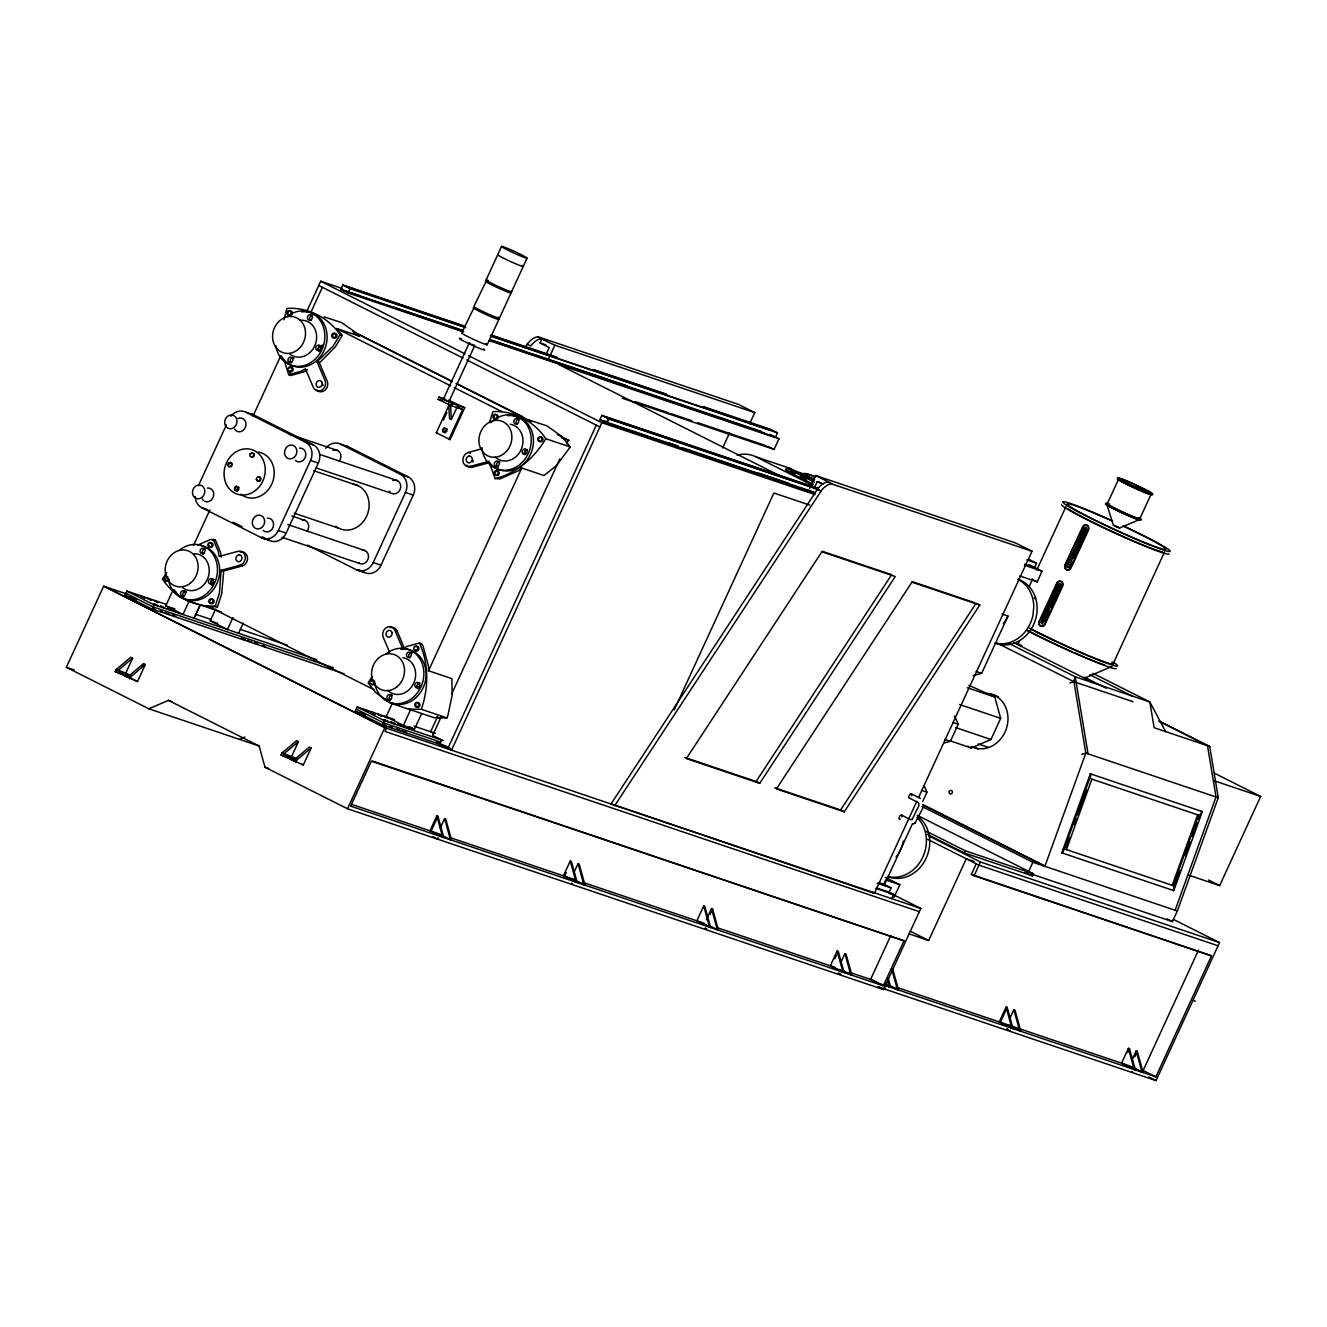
<?xml version="1.0" encoding="UTF-8"?>
<svg xmlns="http://www.w3.org/2000/svg" width="1327" height="1327" viewBox="0 0 1327 1327"><rect width="100%" height="100%" fill="white"/><g stroke="black" fill="none" stroke-linecap="round" stroke-linejoin="round"><path stroke-width="1.5" d="M417.823 688.033A2.803 2.438 -71.4 0 1 417.043 686.175L418.221 683.637A2.803 2.438 -71.4 0 1 420.078 683.106M525.193 454.58A2.803 2.438 -71.4 0 1 524.414 452.739L525.592 450.185A2.803 2.438 -71.4 0 1 527.449 449.671M283.995 319.774L286.848 308.428C307.549 306.935 328.532 317.501 340.027 334.703L342.25 335.449L335.349 346.845L320.719 361.624L319.226 362.52L317.004 361.757L333.127 346.098L340.027 334.703M923.045 805.025L1044.896 866.332L1085.818 753.072L1073.941 681.746L1075.218 676.787L1009.167 643.545M211.706 579.949L210.678 582.188M166.738 572.634L162.408 578.987C173.771 596.238 194.472 607.384 215.223 606.041L219.419 593.285L221.078 570.345L239.922 565.219L242.144 565.982A7.265 6.287 -71.4 0 0 247.485 557.307A7.265 6.287 -71.4 0 0 240.187 552.065M373.965 689.708L208.936 606.671L217.462 606.804L221.659 594.048L223.566 572.866L223.301 571.091L221.078 570.345M319.094 346.48L318.065 348.719M489.364 422.583L492.964 411.652C513.715 410.325 534.416 421.472 545.779 438.706L570.245 446.967L556.477 465.561L544.004 475.53L519.537 467.27M418.088 683.77L417.06 685.993M525.459 450.317L524.43 452.557M1042.79 623.126L1060.24 585.19L1059.875 583.548L1058.432 584.278L1040.982 622.214C1042.342 624.967 1043.088 624.353 1041.546 622.396L1058.979 584.461L1060.92 584.361M1066.858 565.949L1067.008 567.442L1068.434 567.243L1086.116 528.926L1085.751 527.283L1084.308 528.013L1066.858 565.949L1086.067 527.4M1050.835 607.053L1060.937 584.942M1067.422 566.131C1067.422 571.008 1072.531 563.278 1071.718 561.636M1073.377 558.02L1086.68 529.125L1086.315 527.482M1061.749 852.813L1090.313 773.79L1202.345 811.61L1173.781 890.633L1061.749 852.813L1062.711 853.161L1091.258 774.139L1090.313 773.79M1066.162 847.356L1069.595 837.835M1074.406 824.498L1076.479 818.792M1077.856 814.977L1086.796 790.228M1066.427 849.612L1091.872 779.165M1173.168 885.623L1198.629 815.16L1197.684 814.811L1172.222 885.258L1173.168 885.623L1065.465 849.263M1173.532 888.36L1179.803 871.01M1185.376 855.583L1190.253 842.098M1192.343 836.309L1197.203 822.823M1198.596 818.975L1200.686 813.186M1175.108 910.256L1216.03 796.996L1207.504 745.724L1158.62 721.125M1031.908 874.211L1172.454 921.618L1177.331 911.002L1218.252 797.743L1209.726 746.471L1159.931 721.407M596.321 425.154L447.896 748.345M815.077 494.639L601.861 422.716L451.528 750.186L436.102 742.423M1019.717 575.935L1037.25 581.856L1041.994 571.174L1029.122 564.705M545.779 438.706C534.698 457.666 516.684 473.324 495.087 478.566L489.398 462.874M893.453 894.713L920.805 908.464L883.5 989.56L347.525 808.773L264.985 767.238L259.113 745.99L148.889 708.817L66.35 667.299L103.655 586.202L126.845 594.015M344.157 673.801L152.107 609.01L124.887 595.325L126.845 591.079L166.008 604.283M198.386 485.765L226.37 424.922M128.918 675.874L143.532 663.649L145.34 664.562L137.527 681.547L115.233 671.611L116.212 669.488L130.826 657.263L132.65 658.175L125.816 673.038L118.02 670.4L132.65 658.175M152.107 609.01L154.048 604.764L316.589 659.585M227.597 464.782L228.576 462.659L231.28 462.592L232.374 464.45L231.396 466.573L228.692 466.623L227.597 464.782L231.28 462.592M129.747 678.91L130.726 676.787L145.34 664.562M189.081 601.214L182.96 614.517L165.726 605.842L172.941 590.183L170.719 589.437M193.477 545.546L209.882 509.883M253.042 416.031L280.677 355.968M228.692 466.623L230.749 466.358L231.727 464.234L230.633 462.377M141.823 667.365L143.532 663.649M306.653 311.795L320.686 281.241L342.2 288.49M311.148 311.745L322.361 287.312M463.77 331.932L348.072 292.919L340.823 289.269L342.781 285.023L464.334 326.027M256.293 479.196L257.272 477.073L259.992 477.023L261.071 478.881L260.092 481.004L257.388 481.054L256.293 479.196L258.035 481.27M194.09 618.266L200.211 604.963L195.169 616.209M257.388 481.054L259.445 480.789L260.424 478.665L259.329 476.808M348.072 292.919L350.029 288.672L465.711 327.686M232.922 617.636L227.448 629.529L210.213 620.854L215.687 608.96M195.218 496.547A14.05 12.159 -71.4 0 0 201.721 507.66L261.585 537.783A14.05 12.159 -71.4 0 0 278.322 530.518L310.551 460.469A14.05 12.159 -71.4 0 0 305.525 442.256L245.661 412.133A14.05 12.159 -71.4 0 0 230.798 416.28M238.561 633.278L243.256 623.076M261.585 537.783L269.364 540.404A14.05 12.159 -71.4 0 0 286.118 533.155L318.331 463.09A14.05 12.159 -71.4 0 0 313.305 444.877L253.44 414.754L245.661 412.133M485.864 343.66A14.05 0.863 24.7 0 1 482.978 343.477L480.241 342.349A14.05 0.863 24.7 0 1 461.713 332.977L473.955 307.764M498.056 317.136A14.05 0.863 24.7 0 1 495.187 316.954L492.433 315.826A14.05 0.863 24.7 0 1 473.921 306.454L486.163 281.241M511.359 291.343A14.05 0.863 24.7 0 1 507.378 290.431L504.642 289.303A14.05 0.863 24.7 0 1 486.13 279.931L501.54 246.407M474.784 345.451L448.924 401.716L446.071 400.605L443.384 399.162L469.26 342.913M294.71 759.309L309.324 747.068L311.148 747.98L303.336 764.966L281.042 755.046L282.021 752.923L296.634 740.682L298.442 741.594L291.608 756.456L283.829 753.836L298.442 741.594M307.516 545.148L356.482 569.797A14.05 12.159 -71.4 0 0 373.235 562.532L405.448 492.483A14.05 12.159 -71.4 0 0 400.422 474.27L340.575 444.147A14.05 12.159 -71.4 0 0 325.712 448.294M448.543 400.19L464.732 407.754L450.085 439.602L436.268 432.834L449.09 404.967M443.417 420.095L446.867 412.614M442.538 400.621L437.728 399.145L451.528 405.763L452.507 403.64L464.732 407.754M356.482 569.797L364.278 572.418A14.05 12.159 -71.4 0 0 381.015 565.169L413.244 495.104A14.05 12.159 -71.4 0 0 408.218 476.891L348.354 446.768L340.575 444.147M448.708 403.607L449.521 418.586L451.346 419.498L457.201 406.775L462.642 409.512L448.974 439.22L450.085 439.602M487.208 344.755L498.836 319.492M499.416 318.231L511.028 292.968M511.608 291.708L527.035 258.184A14.05 0.863 24.7 0 0 508.523 248.812A14.05 0.863 24.7 0 0 507.312 249.891A14.05 0.863 24.7 0 0 527.035 258.184M295.556 762.345L296.518 760.222L311.148 747.98M445.192 746.089L382.475 724.94L355.271 711.239L357.228 706.992L394.434 719.549M546.011 354.691L549.262 347.608L540.023 342.947L541.963 338.7L537.485 336.876A19.125 9.521 -63.3 0 0 528.063 343.029L524.878 347.657M548.018 360.048L554.852 345.186L754.748 412.614L749.622 423.761M382.475 724.94L384.432 720.694L443.185 740.499M390.038 702.68L392.261 703.443L386.14 716.746L403.375 725.421L414.488 729.17L421.687 713.511M347.525 808.773L384.813 727.677L920.805 908.464M403.375 725.421L410.574 709.763L390.951 703.327L375.624 692.495L368.16 682.99L372.107 676.488M408.351 709L434.161 717.708L446.917 717.907L447.73 716.149L452.208 695.049L451.86 678.628L428.521 670.749L521.76 468.016L518.127 470.919L499.931 478.947L495.087 478.566M437.645 716.464L430.612 731.758L434.062 733.483M441.277 716.63L432.619 735.44L441.692 740.002L439.735 744.248M451.644 694.054L559.795 458.943M566.712 443.898L568.437 440.133L557.39 434.576M814.96 493.362L607.119 423.263L599.854 419.614L601.811 415.368L817.498 488.12M677.201 446.005L602.79 420.891L606.422 422.716L608.363 418.469L817.93 489.165M607.119 423.263L609.076 419.017L818.875 489.779M436.832 815.939L429.998 830.802L443.799 837.569L437.943 816.321L436.832 815.939L442.687 837.188M431.109 831.183L437.943 816.321M440.332 827.866L444.611 818.577L445.723 818.941L451.578 840.19L438.889 833.804M722.668 447.945L729.568 432.917M570.262 860.958L563.428 875.82L576.134 882.206L570.262 860.958L571.373 861.323L577.245 882.588L564.539 876.185L566.247 872.469M573.778 872.867L578.041 863.578L579.153 863.96L585.025 885.209M703.559 406.709L770.224 429.202L777.473 432.851L775.532 437.097L489.248 340.541M622.147 398.183L774.089 449.438L778.966 438.822L770.091 434.36M674.249 709.895L773.873 493.014L809.669 505.089M813.385 484.289L785.634 470.322L786.612 468.199L803.399 473.855L814.496 479.445M809.603 488.518L815.591 475.497L1015.503 542.942L1032.008 551.252L918.549 797.477M814.015 488.651L817.266 481.568L821.181 482.895M703.708 905.959L696.874 920.822L710.675 927.59L704.819 906.341L703.708 905.959L709.563 927.208M706.362 919.744L711.488 908.597L712.599 908.962L718.454 930.21L709.398 925.649M710.028 914.535L712.599 908.962M837.138 950.978L830.304 965.84L843.01 972.227L837.138 950.978L838.249 951.343L844.121 972.608M834.832 958.774L836.541 955.058M840.654 962.888L844.917 953.599L846.029 953.98L851.901 975.229M884.164 883.367L885.739 879.967L899.855 884.727L894 897.467M878.607 882.588L884.495 884.578L912.528 823.636M922.713 801.458L926.976 792.219L924.09 785.534M943.613 743.07L950.397 741.262L958.21 724.277L954.611 715.933M973.155 675.592L981.648 673.336L1007.989 616.043L1002.117 614.069M923.194 807.446L915.033 823.105M1029.254 559.546L1036.52 563.195L1034.562 567.442L1024.759 564.141M1029.088 586.783L1032.506 579.318M1036.802 569.996L1065.963 506.599M877.313 888.145L889.09 892.109L891.031 887.863L884.495 884.578M891.661 898.644L893.618 894.398L889.09 892.109M1014.458 642.633L1018.207 643.894L1019.518 641.074M849.064 972.16L870.595 979.426L890.815 935.469M1039.107 621.434L1056.674 583.216A3.517 3.036 -71.4 0 1 1060.87 581.408A3.517 3.036 -71.4 0 1 1062.131 585.953L1044.548 624.171A3.517 3.036 -71.4 0 1 1040.368 625.996A3.517 3.036 -71.4 0 1 1039.107 621.434L1039.655 621.617A3.517 3.036 -71.4 0 0 1040.915 626.178A3.517 3.036 -71.4 0 0 1045.095 624.353L1062.678 586.152A3.517 3.036 -71.4 0 0 1061.418 581.591A3.517 3.036 -71.4 0 0 1057.237 583.416L1040.501 619.809M1064.984 565.186L1082.55 526.968A3.517 3.036 -71.4 0 1 1086.747 525.144A3.517 3.036 -71.4 0 1 1087.991 529.705L1070.425 567.923A3.517 3.036 -71.4 0 1 1066.244 569.731A3.517 3.036 -71.4 0 1 1064.984 565.186L1083.114 527.151A3.517 3.036 -71.4 0 1 1087.294 525.343A3.517 3.036 -71.4 0 1 1088.555 529.888L1070.972 568.105A3.517 3.036 -71.4 0 1 1065.166 567.143M1044.183 621.5L1049.176 610.669M949.734 740.715L971.331 747.997L990.954 739.487L1000.674 718.355L994.786 697.007L968.876 685.279M904.002 940.81L371.361 761.151L350.66 806.152L883.301 985.812L904.002 940.81L372.555 761.101M1107.299 503.729L1118.512 479.329M964.231 852.879L965.21 850.756L1033.484 873.796L1032.506 875.92L964.231 852.879L927.374 834.335M909.227 933.926L928.684 940.495L966.288 858.768L974.134 861.405M870.446 979.077L879.519 983.639L1155.85 1076.844L1211.501 955.838L974.101 875.77L971.381 874.393L976.257 863.777M974.101 875.77L980.437 861.969L1219.53 942.601L1156.049 1080.593L878.059 986.824L883.5 989.56M1139.843 518.691L1151.056 494.291M1113.104 663.815L1164.559 551.932M1028.01 872.884L1032.887 862.285L1177.331 911.002M1006.082 1007.06L999.248 1021.923L1013.048 1028.69L1007.193 1007.425L1006.082 1007.06L1011.937 1028.309M1000.359 1022.288L1007.193 1007.425M1009.582 1018.97L1013.861 1009.681L1014.973 1010.063L1020.845 1031.311L1008.138 1024.925M1128.398 1048.313L1121.564 1063.176L1134.253 1069.562L1128.398 1048.313L1129.509 1048.695L1135.365 1069.944L1122.675 1063.557M1127.801 1052.411L1129.509 1048.695M1131.914 1060.223L1136.177 1050.951L1137.289 1051.316L1143.161 1072.564L1134.087 1068.003M1134.734 1056.889L1137.289 1051.316M1188.793 875.206L1219.646 885.607L1260.65 796.449L1214.387 773.177M1198.497 950.115L1143.161 1070.458L1155.85 1076.844M828.479 481.983L827.617 481.983A19.125 9.505 -63.2 0 0 818.195 488.12L611.05 803.913L874.377 893.336L916.824 801.243M408.583 709.082L421.339 709.282C428.687 687.95 428.92 663.666 419.465 642.981L406.908 646.481L402.827 648.936L394.849 630.259A7.265 6.287 -71.4 0 0 386.389 627.571A7.265 6.287 -71.4 0 0 383.238 637.342L389.591 652.221M614.683 805.738L821.811 489.945A19.125 9.505 -63.2 0 1 831.249 483.808L1032.008 551.252M684.649 757.385L756.108 781.487L891.644 574.707L822.11 551.252M759.724 783.312L895.261 576.532L821.877 551.767L686.341 758.563L759.724 783.312L756.108 781.487M774.719 787.774L840.621 810.001L976.141 603.204L979.774 605.029L844.237 811.825L776.411 788.935L911.948 582.155L979.774 605.029M912.18 819.406L918.831 805.738L918.898 803.25M249.907 454.016L252.312 452.855L249.907 454.016L249.974 456.306L252.445 457.433L254.187 456.057L254.137 453.768L251.666 452.623M254.137 453.768L252.445 457.433M237.002 491.023L234.547 489.895L234.481 487.59L236.239 486.213L235.194 490.111L237.002 491.023L238.76 489.646L238.694 487.341L236.239 486.213M236.355 490.808L238.694 487.341M445.126 432.635L442.754 431.524L442.687 429.235L444.445 427.858L443.301 431.723L445.126 432.635L446.867 431.242L446.817 428.953L444.445 427.858M444.562 432.436L446.817 428.953M307.582 369.52L303.501 371.958L290.945 375.475L288.722 374.728L284.144 360.43M912.346 819.306L910.753 819.754L901.481 815.06M913.573 823.984L915.199 823.005M197.74 545.115L210.479 539.508L215.322 539.89L220.547 552.347L221.261 557.207M148.889 708.817L168.413 700.357L172.278 701.651M239.507 739.388L244.848 737.082M1106.9 504.608L1113.386 525.193L1116.405 526.819L1119.573 528.046L1139.429 519.57A17.915 1.095 24.7 0 1 1120.618 512.106A17.915 1.095 24.7 0 1 1107.564 504.608M1085.552 677.715L1111.893 666.469M1069.894 682.974L1073.941 681.746L1133.042 701.684M1081.754 754.3L1085.818 753.072L1218.252 797.743M288.722 374.728L301.279 371.212L305.359 368.757L313.338 387.451A7.265 6.287 -71.4 0 0 321.798 390.121A7.265 6.287 -71.4 0 0 324.949 380.351L317.004 361.757M508.009 415.749A28.099 24.301 -71.4 0 1 531.231 452.54A28.099 24.301 -71.4 0 1 489.597 462.625L472.445 467.137L470.222 466.391A7.265 6.287 -71.4 0 1 462.941 461.149A7.265 6.287 -71.4 0 1 468.265 452.474L481.469 448.891M470.222 466.391L489.165 461.249M223.301 571.091L242.144 565.982M212.702 540.255L215.322 539.89M1113.469 525.293L1114.995 525.741M499.549 461.763L498.902 461.763A2.803 2.438 -71.4 0 0 498.421 467.253M392.178 695.215L391.531 695.199A2.803 2.438 -71.4 0 0 389.906 700.142M498.355 254.718L497.741 254.668A14.05 0.863 24.7 0 0 516.253 264.04L519.006 265.168A14.05 0.863 24.7 0 0 521.876 265.35M486.13 279.931L486.744 279.98A14.05 0.863 24.7 0 1 488.187 280.412M136.117 600.003L134.027 599.157M324.07 316.871L341.702 322.627L357.029 333.459L450.931 380.65M310.153 320.006L311.165 320.338M529.191 420.078L546.84 425.834L562.15 436.666L570.245 446.967M293.798 358.124L292.537 357.908A2.803 2.438 -71.4 0 0 290.928 362.852M202.766 553.475L203.777 553.807M409.131 657.296L410.159 657.628M186.394 591.593L185.15 591.394A2.803 2.438 -71.4 0 0 183.541 596.321M221.659 612.095L186.858 600.451M1114.862 526.073L1118.097 527.167L1115.758 526.073M538.347 336.892L738.243 404.32L754.748 412.614M540.023 342.947L545.895 344.937M491.786 335.283L556.494 357.112M593.75 369.669L666.303 394.152M465.163 326.608L345.7 286.3L464.881 327.105M490.625 335.184L557.207 357.66M592.472 369.536L666.884 394.65M702.132 406.543L768.433 429.5L490.343 335.698M491.206 336.295L777.473 432.851M340.823 289.269L360.43 295.871M393.754 307.118L462.393 330.274M491.803 340.193L627.09 385.825M463.206 330.854L343.743 290.547L462.924 331.352M490.625 340.094L523.916 351.323M531.762 353.977L760.902 431.258M490.343 340.608L764.518 433.083M778.966 438.822L558.849 364.577L785.319 478.533M635.285 401.6L668.327 412.747M670.284 413.41L691.782 420.659M697.637 422.633L766.011 445.706M737.165 455.211A33.971 29.393 -71.4 0 1 756.125 456.903L789.482 468.166L802.371 474.651M785.634 470.322L794.956 473.474M818.212 488.651L604.747 416.645L608.363 418.469M1026.716 559.894L1036.52 563.195M342.25 335.449L336.842 328.565L359.086 336.063L357.029 333.459M599.854 419.614L607.7 422.251M668.493 442.754L678.296 446.054M758.679 473.175L788.089 483.094M683.09 447.979L814.629 492.35M606.422 422.716L814.015 492.748M1024.394 565.236L1041.994 571.174M512.968 415.65L525.94 420.029M561.338 437.844L568.984 440.415M445.043 399.012L438.706 397.022L452.507 403.64M1034.115 598.145L1035.508 598.61M451.528 405.763L462.642 409.512M912.196 581.641L974.217 602.558M1030.299 628.865L1055.098 641.057M436.268 432.834L437.396 433.216M468.265 452.474L470.488 453.22M289.236 434.194L337.639 450.517M1209.726 746.471L1154.125 727.71L1149.829 701.95L1092.95 673.336M305.525 442.256L313.305 444.877M400.422 474.27L408.218 476.891M976.191 671.495L981.648 673.336M320.056 454.514L397.503 480.639M310.551 460.469L318.331 463.09M405.448 492.483L413.244 495.104M316.141 467.9L391.647 493.379A7.017 6.071 -71.4 0 0 400.721 487.092A7.017 6.071 -71.4 0 0 392.792 480.573M967.3 687.734L994.786 697.007M313.736 470.72L358.29 485.748M1214.387 780.84L1260.65 796.449M959.438 704.455L1000.674 718.355M952.753 722.435L958.21 724.277M955.622 727.561L990.954 739.487M1090.927 778.8L1198.629 815.16M294.212 513.167L338.767 528.196M978.231 743.933L988.051 747.25M291.857 516.004L305.409 520.566M944.94 739.421L950.397 741.262M287.843 524.563L365.273 550.688M278.322 530.518L286.118 533.155M373.235 562.532L381.015 565.169M201.721 507.66L207.559 509.634M281.988 537.302L359.418 563.428M921.519 790.378L926.976 792.219M394.849 630.259L397.072 631.005L404.254 647.825M419.465 642.981L421.687 643.728L423.048 646.1L428.405 665.972L428.521 670.749M926.727 831.598L928.12 832.062M215.223 606.041L217.462 606.804M1218.053 945.786L978.978 865.154L927.623 839.311M206.713 605.925L212.818 607.982M185.249 599.704L187.472 600.451M971.381 874.393L1211.501 955.838M195.384 614.185L211.043 619.477M240.419 629.38L287.428 645.237M165.726 605.842L174.998 608.977M210.213 620.854L217.628 623.358M124.887 595.325L130.776 597.299M333.376 667.713L153.086 606.887L125.866 593.202M421.339 709.282L446.917 717.907M436.45 716.962L440.299 718.255M391.614 703.542L393.837 704.289M414.007 726.151L435.555 733.416M877.296 883.235L891.031 887.863M355.271 711.239L363.117 713.893M875.953 888.443L893.618 894.398M440.299 741.975L383.453 722.817L356.25 709.116M889.09 893.37L894.979 895.343M450.566 748.345L436.251 742.125M1193.703 1000.624L1195.362 1001.188M919.329 911.649L385.029 731.426L386.489 728.241L105.314 586.766M115.233 671.611L123.029 674.232M66.35 667.299L74.196 669.936M281.042 755.046L288.822 757.667M264.985 767.238L268.834 768.549M896.223 987.172L1129.443 1065.83L1142.049 1072.199L1136.177 1050.951M351.655 804.378L437.827 833.456M449.571 837.42L574.906 879.685M582.735 882.322L704.139 923.277M717.857 927.905L835.346 967.532M474.386 345.368L471.948 344.356M805.622 479.76L806.235 479.744M264.819 646.73L262.398 645.702M244.815 639.979L240.867 638.088L241.978 638.469M162.524 612.228L160.103 611.183M1201.383 811.261L1202.345 811.61M1172.836 890.284L1173.781 890.633M293.98 760.918L290.115 759.094L291.194 759.409M801.906 477.67L800.231 477.106L804.942 479.478M248.647 640.709L247.602 640.41L249.061 641.19M257.355 644.176L257.886 644.176M172.593 615.031L174.65 615.944M175.064 616.408L175.595 616.408M166.356 612.958L165.311 612.659L166.771 613.439M389.209 726.45L392.195 727.611M1131.35 1067.273C1128.332 1066.51 1138.699 1070.657 1131.865 1067.489M1131.914 1071.652L1132.445 1071.652M1009.018 1026.003C1005.667 1025.025 1016.018 1029.354 1010.096 1026.484M1007.11 1029.006L1008.072 1029.42M1009.582 1030.399L1010.112 1030.399M125.401 675.99L124.257 675.592L128.454 677.5M706.462 924.819L705.417 924.521L706.876 925.301M814.314 480.192L809.603 477.82L814.463 479.843M255.315 642.965L256.94 643.695M250.156 641.704L251.798 642.301L250.77 641.687M133.579 598.643L131.954 598.046L133.48 598.892M153.02 608.463L154.645 609.193M403.939 731.359L402.297 730.762L403.823 731.608M365.472 715.552L363.349 714.573M383.918 724.608C378.908 722.668 389.906 727.71 385.012 725.106M887.232 984.966C882.09 983.058 893.983 988.333 887.78 985.215M840.422 970.054L838.797 969.456L840.87 970.568M840.472 974.234L838.349 973.255M440.116 835.031C435.173 833.207 446.817 838.349 440.664 835.28M256.841 643.943L254.801 642.965M174.55 616.192L172.178 615.031M167.318 613.688L169.508 614.534L167.982 613.688M154.529 609.441L152.489 608.463M404.37 731.874L406.56 732.72L405.034 731.857M397.254 729.104L399.891 730.464L396.64 729.104M363.963 714.556L365.572 715.319M838.963 973.238L840.572 974.001M705.516 928.236L706.627 928.734M706.511 929L704.902 928.236M125.916 676.206L127.956 677.185M574.093 880.282C567.707 877.595 579.484 883.218 574.641 880.547M291.724 759.641L294.063 760.802M803.498 478.383L805.091 479.147M446.22 400.273L448.924 401.716M263.061 645.685L264.886 646.597M243.057 638.934L244.865 639.846M160.766 611.183L162.574 612.095M572.518 883.732L571.473 883.235M1035.74 631.685L1062.396 644.474A59.068 3.599 24.7 0 0 1113.038 662.107M134.691 599.14L135.951 599.804M1007.973 1029.669L1006.712 1029.022M885.656 988.416L884.711 987.935M438.54 838.465L437.595 838M292.056 757.501C299.404 761.001 290.049 755.909 292.023 757.501M527.151 344.191L530.767 346.015L531.696 344.854A19.125 9.521 -63.3 0 1 541.117 338.7L554.852 345.186M767.968 446.353L774.089 449.438M1031.859 579.153L1037.25 581.856M815.591 475.497L832.095 483.808M817.266 481.568L822.823 484.372M806.07 476.509L809.752 478.367M786.612 468.199L814.363 482.165M756.125 456.903L812.356 485.201M817.266 489.298L820.899 491.123M808.757 490.376L812.389 492.201M342.781 285.023L350.029 288.672M601.811 415.368L609.076 419.017M320.686 281.241L464.964 353.845M468.663 355.702L601.861 422.716M318.729 285.487L463.04 358.091M466.756 359.965L599.904 426.962M1089.898 674.73L1132.097 695.978M1018.207 643.894L1021.89 645.751M1084.275 677.135L1106.287 688.215M1013.811 642.683L1094.543 683.305M996.56 642.815L1073.941 681.746M456.471 383.42L522.772 416.794M352.932 331.7L452.391 381.745M456.09 383.603L531.596 421.604M353.778 333.392L359.086 336.063M336.842 328.565L450.533 385.775M454.199 387.617L501.871 411.602M967.715 746.189L971.331 747.997M1208.532 880.033L1219.646 885.607M1173.234 919.312L1219.53 942.601M1166.914 918.831L1172.454 921.618M911.251 793.845L920.424 798.456M922.53 804.394L1044.233 865.619M909.31 798.091L918.234 802.586M922.116 806.534L1032.887 862.285M917.355 815.359L1033.484 873.796M1025.141 872.204L1032.506 875.92M926.495 831.283L965.21 850.756M928.933 836.043L980.437 861.969M840.621 810.001L844.237 811.825M358.837 569.681L364.278 572.418M233.088 522.158L242.161 526.719M262.116 536.755L269.364 540.404M885.341 877.429L899.855 884.727M870.761 891.512L874.377 893.336M910.272 931.222L928.684 940.495M1148.8 1076.943L1156.049 1080.593M409.313 726.566L414.488 729.17M126.845 591.079L154.048 604.764M357.228 706.992L384.432 720.694M103.655 586.202L384.813 727.677M885.822 983.655L898.512 990.042L892.656 968.793M888.344 985.115L897.4 989.677L891.545 968.428M885.291 984.684L890.732 987.421L888.062 977.767M884.18 984.302L889.621 987.056L887.498 979.326M870.595 979.426L883.301 985.812M842.827 970.667L848.268 973.404M843.524 971.198L850.789 974.847L844.917 953.599M831.415 966.205L840.489 970.783M577.759 881.559L581.392 883.384M574.84 880.265L583.913 884.827L578.041 863.578M125.816 673.038L131.257 675.775M291.608 756.456L297.049 759.193M116.212 669.488L130.726 676.787M282.021 752.923L296.518 760.222M126.646 676.073L137.527 681.547M301.528 764.053L303.336 764.966M168.413 700.357L259.113 745.99M432.652 836.574L438.142 839.344M470.587 343.693L469.343 342.996M389.541 726.632L392.626 727.826M1118.727 527.499L1119.573 528.046M499.068 461.763L499.964 462.393M292.703 357.925L293.599 358.555M392.261 703.443L393.174 704.073M185.316 591.394L186.211 592.024M172.941 590.183L176.159 592.472M184.237 598.178L188.036 600.866M516.817 424.225L516.402 423.711A2.803 2.438 -71.4 0 1 519.686 419.498M310.452 320.388L310.037 319.873A2.803 2.438 -71.4 0 1 312.708 315.461M409.446 657.678L409.031 657.164A2.803 2.438 -71.4 0 1 412.315 652.95M203.064 553.873L202.649 553.342A2.803 2.438 -71.4 0 1 205.32 548.947M291.227 315.063L291.31 315.179A2.339 2.024 -71.4 0 0 289.369 311.181M289.585 373.103L290.945 375.475M1165.604 731.592L1149.829 701.95L1075.218 676.787L1088.04 753.819M319.226 362.52L327.172 381.114A7.265 6.287 -71.4 0 1 324.767 390.37A7.265 6.287 -71.4 0 1 316.44 389.69M213.1 539.144L218.325 551.601L219.038 556.444L237.964 551.319A7.265 6.287 -71.4 0 1 245.246 556.56A7.265 6.287 -71.4 0 1 239.922 565.219M1013.861 1009.681L1019.717 1030.93M711.488 908.597L717.343 929.845M444.611 818.577L450.467 839.825M450.533 404.519L451.346 419.498M978.314 748.942A28.099 24.301 -71.4 0 1 975.295 747.98M989.511 694.154A28.099 24.301 -71.4 0 1 998.534 697.057M987.271 693.407A28.099 24.301 -71.4 0 1 1006.679 727.627A28.099 24.301 -71.4 0 1 971.613 746.57M900.204 819.207A2.339 1.161 -63.2 0 1 899.076 817.747A2.339 1.161 -63.2 0 1 901.033 815.06A2.339 1.161 -63.2 0 1 901.829 817.001M909.625 798.108A2.339 1.161 -63.3 0 1 908.945 796.15A2.339 1.161 -63.3 0 1 910.936 793.811A2.339 1.161 -63.3 0 1 911.599 795.769M917.355 816.072A33.971 29.393 -71.4 0 1 925.715 859.133A33.971 29.393 -71.4 0 1 887.448 876.483M917.04 817.432A33.971 29.393 -71.4 0 1 922.862 856.993A33.971 29.393 -71.4 0 1 889.671 876.931M804.427 473.291A33.971 29.393 -71.4 0 1 815.027 477.654M1018.091 579.501A33.971 29.393 -71.4 0 1 1033.799 606.373L1033.003 615.131A33.971 29.393 -71.4 0 1 997.041 643.479M1007.989 616.043A33.971 29.393 -71.4 0 1 1003.428 623.574M789.482 468.166A33.971 29.393 -71.4 0 1 794.342 471.35M903.388 841.069A33.971 29.393 -71.4 0 1 896.057 857.026M1017.859 579.169A33.971 29.393 -71.4 0 1 1034.828 621.6A33.971 29.393 -71.4 0 1 994.835 643.031M803.897 474.071A33.971 29.393 -71.4 0 1 815.06 476.791M510.779 292.62A14.05 0.863 24.7 0 1 506.798 291.691L504.061 290.563A14.05 0.863 24.7 0 1 485.533 281.191M483.41 348.968A14.05 0.863 24.7 0 1 471.317 344.804A14.05 0.863 24.7 0 1 461.332 338.767M498.587 319.144A14.05 0.863 24.7 0 1 494.606 318.215L491.853 317.087A14.05 0.863 24.7 0 1 473.341 307.715M345.335 445.789A14.05 12.159 -71.4 0 1 348.354 446.768M390.337 492.45A7.017 6.071 -71.4 0 1 389.309 491.156M302.307 520.051A7.017 6.071 -71.4 0 1 308.129 523.551A7.017 6.071 -71.4 0 1 306.985 531.231M362.171 550.174A7.017 6.071 -71.4 0 1 368.126 558.949A7.017 6.071 -71.4 0 1 358.108 562.499M332.928 450.45A7.017 6.071 -71.4 0 1 339.961 452.739A7.017 6.071 -71.4 0 1 339.214 461.182M353.264 484.106A23.405 20.253 -71.4 0 1 367.081 515.175A23.405 20.253 -71.4 0 1 335.764 526.288M258.35 452.092A23.405 20.253 -71.4 0 1 272.168 483.161A23.405 20.253 -71.4 0 1 240.85 494.274M250.438 413.775A14.05 12.159 -71.4 0 1 253.44 414.754M267.258 518.16A7.017 6.071 -71.4 0 1 273.213 526.935A7.017 6.071 -71.4 0 1 263.194 530.485M207.394 488.037A7.017 6.071 -71.4 0 1 213.597 495.916A7.017 6.071 -71.4 0 1 204.64 501.291M203.346 500.362A7.017 6.071 -71.4 0 1 202.318 499.068M299.471 448.111A7.017 6.071 -71.4 0 1 305.442 456.87A7.017 6.071 -71.4 0 1 295.423 460.436M238.014 418.436A7.017 6.071 -71.4 0 1 245.545 421.754A7.017 6.071 -71.4 0 1 242.576 430.761A7.017 6.071 -71.4 0 1 234.547 429.019M322.212 344.954A21.066 18.23 -71.4 0 1 319.16 351.605M287.163 316.473A28.099 24.301 -71.4 0 1 322.71 325.148A28.099 24.301 -71.4 0 1 307.267 364.444A28.099 24.301 -71.4 0 1 275.751 345.518M299.67 320.338A18.727 16.206 -71.4 0 1 315.809 342.93A18.727 16.206 -71.4 0 1 289.95 354.143M301.644 311.895A28.099 24.301 -71.4 0 1 324.153 350.394A28.099 24.301 -71.4 0 1 281.357 356.034M319.343 351.124A2.803 2.438 -71.4 0 1 318.049 348.901L319.226 346.347A2.803 2.438 -71.4 0 1 321.698 346.015M402.944 657.678A18.727 16.206 -71.4 0 1 413.659 683.289A18.727 16.206 -71.4 0 1 387.849 690.488M386.157 653.763A28.099 24.301 -71.4 0 1 421.92 662.969A28.099 24.301 -71.4 0 1 405.216 702.165A28.099 24.301 -71.4 0 1 374.546 681.016M400.638 649.185A28.099 24.301 -71.4 0 1 424.491 684.268A28.099 24.301 -71.4 0 1 384.415 698.5M419.929 685.694A21.066 18.23 -71.4 0 1 418.138 688.895M193.709 553.691A18.727 16.206 -71.4 0 1 208.173 577.195A18.727 16.206 -71.4 0 1 182.562 587.629M179.775 549.942A28.099 24.301 -71.4 0 1 215.322 558.634A28.099 24.301 -71.4 0 1 199.879 597.93A28.099 24.301 -71.4 0 1 168.363 578.987M213.547 581.889A21.066 18.23 -71.4 0 1 211.773 585.074M200.676 545.48A28.099 24.301 -71.4 0 1 217.479 582.188A28.099 24.301 -71.4 0 1 180.538 596.752M178.05 594.695A28.099 24.301 -71.4 0 1 173.97 589.503M211.955 584.593A2.803 2.438 -71.4 0 1 210.661 582.371L211.839 579.833A2.803 2.438 -71.4 0 1 214.31 579.501M510.314 424.242A18.727 16.206 -71.4 0 1 521.03 449.836A18.727 16.206 -71.4 0 1 495.22 457.052M490.89 422.666A28.099 24.301 -71.4 0 1 528.362 427.443A28.099 24.301 -71.4 0 1 513.632 468.282A28.099 24.301 -71.4 0 1 481.917 447.564M472.445 467.137A7.265 6.287 -71.4 0 1 466.49 465.147M495.435 414.87A2.339 2.024 -71.4 0 1 497.293 418.751M494.191 417.939A2.339 2.024 -71.4 0 1 494.258 416.164M540.57 437.247A2.372 2.057 -71.4 0 1 542.975 438.922L542.992 439.536A2.372 2.057 -71.4 0 1 538.862 440.1M539.226 438.325A2.372 2.057 -71.4 0 1 539.591 437.844M322.809 385.659A3.517 3.036 -71.4 0 1 323.091 384.78M472.827 462.095A3.517 3.036 -71.4 0 1 473.192 460.32M289.568 368.193A2.339 2.024 -71.4 0 1 292.603 367.927A2.339 2.024 -71.4 0 1 292.305 371.344A2.339 2.024 -71.4 0 1 289.319 370.996M288.722 315.162A2.339 2.024 -71.4 0 1 288.009 313.67M288.191 312.475A2.339 2.024 -71.4 0 1 288.49 311.945M333.989 333.79A2.372 2.057 -71.4 0 1 336.909 335.233L336.925 335.847A2.372 2.057 -71.4 0 1 332.795 336.411M332.895 335.2A2.372 2.057 -71.4 0 1 333.525 334.155M209.882 543.274A2.339 2.024 -71.4 0 1 212.934 544.269A2.339 2.024 -71.4 0 1 211.01 547.421A2.339 2.024 -71.4 0 1 208.953 544.783M169.143 579.551A2.372 2.057 -71.4 0 1 165.56 580.562M165.278 580.065A2.372 2.057 -71.4 0 1 165.129 579.501L165.095 578.887A2.372 2.057 -71.4 0 1 165.228 578.29M211.806 599.174A2.339 2.024 -71.4 0 1 214.029 601.065A2.339 2.024 -71.4 0 1 212.138 603.735A2.339 2.024 -71.4 0 1 209.915 601.844M210.114 600.65A2.339 2.024 -71.4 0 1 210.412 600.119M417.176 702.962A2.339 2.024 -71.4 0 1 419.73 703.907A2.339 2.024 -71.4 0 1 418.884 706.959A2.339 2.024 -71.4 0 1 416.164 706.528M415.932 706.014A2.339 2.024 -71.4 0 1 415.998 704.255M374.761 683.704A2.372 2.057 -71.4 0 1 371.46 684.151M371.378 681.332A2.372 2.057 -71.4 0 1 372.207 680.469M167.285 576.515A2.372 2.057 -71.4 0 1 167.965 577.394M168.031 579.169A2.372 2.057 -71.4 0 1 164.001 579.119L163.984 578.522A2.372 2.057 -71.4 0 1 166.804 576.283M373.567 680.502A2.372 2.057 -71.4 0 0 369.885 682.111L369.901 682.692A2.372 2.057 -71.4 0 0 372.306 684.4A2.372 2.057 -71.4 0 0 374.015 681.547M390.204 627.621A7.265 6.287 -71.4 0 1 397.072 631.005M415.766 646.863A2.339 2.024 -71.4 0 1 418.685 647.51A2.339 2.024 -71.4 0 1 417.607 650.777A2.339 2.024 -71.4 0 1 414.87 649.583M1065.249 566.231A3.517 3.036 -71.4 0 1 1065.531 565.368M1150.36 493.329A19.49 1.194 24.7 0 1 1134.32 487.905A19.49 1.194 24.7 0 1 1119.689 479.213M1139.827 487.872A19.49 1.194 24.7 0 0 1135.248 485.715A17.915 1.095 24.7 0 1 1139.412 487.789M1141.286 488.568A19.49 1.194 24.7 0 1 1144.04 489.945M1150.393 494.308A17.915 1.095 24.7 0 1 1128.166 484.886A17.915 1.095 24.7 0 1 1120.917 479.843M1168.938 553.94A59.068 3.599 24.7 0 1 1113.851 532.591A59.068 3.599 24.7 0 1 1061.6 504.592M1162.552 551.949A54.258 3.317 24.7 0 1 1116.107 533.305A54.258 3.317 24.7 0 1 1068.484 509.004M1111.761 662.256A54.258 3.317 24.7 0 1 1088.256 655.521A54.258 3.317 24.7 0 1 1029.52 628.086M1116.256 668.476A59.068 3.599 24.7 0 1 1083.977 657.23A59.068 3.599 24.7 0 1 1026.998 630.474M1139.395 518.177A17.915 1.095 24.7 0 1 1121.016 511.243A17.915 1.095 24.7 0 1 1109.687 504.227M1138.732 518.592A19.49 1.194 24.7 0 1 1122.692 513.184A19.49 1.194 24.7 0 1 1108.062 504.492M1104.628 664.96A54.258 3.317 24.7 0 1 1086.116 657.777M1084.491 657.097A54.258 3.317 24.7 0 1 1074.09 652.602M1072.299 651.822A54.258 3.317 24.7 0 1 1028.309 630.723M1139.13 517.712A19.49 1.194 24.7 0 1 1123.106 512.305A19.49 1.194 24.7 0 1 1108.46 503.613M1123.289 526.122A54.258 3.317 24.7 0 1 1157.526 547.437A54.258 3.317 24.7 0 1 1074.041 509.054A54.258 3.317 24.7 0 1 1112.258 521.063M1123.14 525.741A59.068 3.599 24.7 0 1 1161.307 549.328A59.068 3.599 24.7 0 1 1070.159 507.412A59.068 3.599 24.7 0 1 1112.64 520.897M949.336 791.506L949.187 791.97A1.874 1.609 -71.4 0 0 949.386 793.33L950.397 794.06A1.874 1.609 -71.4 0 0 952.355 791.555A1.874 1.609 -71.4 0 0 949.585 791.091L949.336 791.506M469.161 455.99L468.365 456.206A3.517 3.036 -71.4 0 0 469.343 462.874L470.14 462.642A3.517 3.036 -71.4 0 0 469.161 455.99M238.843 554.819L238.047 555.051A3.517 3.036 -71.4 0 0 239.042 561.719L239.839 561.487A3.517 3.036 -71.4 0 0 238.843 554.819M801.342 474.983L807.596 477.919L801.342 474.983M133.994 593.799L138.157 595.757L133.994 593.799M140.662 596.039L144.825 597.996L140.662 596.039M147.33 598.295L151.51 600.252L147.33 598.295M154.015 600.55L158.178 602.508L154.015 600.55M153.949 603.835L158.112 605.792L153.949 603.835M160.617 606.091L164.78 608.048L160.617 606.091M167.285 608.33L171.465 610.287L167.285 608.33M173.97 610.586L178.133 612.543L173.97 610.586M364.378 709.713L368.541 711.67L364.378 709.713M371.046 711.969L375.209 713.926L371.046 711.969M377.714 714.225L381.877 716.182L377.714 714.225M384.382 716.464L388.562 718.421L384.382 716.464M384.332 719.765L388.496 721.722L384.332 719.765M391.001 722.004L395.164 723.961L391.001 722.004M397.669 724.26L401.832 726.217L397.669 724.26M404.337 726.516L408.517 728.473L404.337 726.516M881.576 883.848L885.739 885.806L881.576 883.848M125.335 673.486L129.482 675.443L125.335 673.486M322.096 382.624L321.764 381.828A3.517 3.036 -71.4 0 0 316.191 385.178L316.506 385.975A3.517 3.036 -71.4 0 0 322.096 382.624M392.012 632.515L391.681 631.718A3.517 3.036 -71.4 0 0 386.091 635.086L386.422 635.865A3.517 3.036 -71.4 0 0 392.012 632.515M541.88 439.154L541.864 438.59A2.372 2.057 -71.4 0 0 538.629 437.329A2.372 2.057 -71.4 0 0 538.745 441.244A2.372 2.057 -71.4 0 0 541.88 439.154M335.814 335.466L335.797 334.885A2.372 2.057 -71.4 0 0 332.563 333.641A2.372 2.057 -71.4 0 0 332.679 337.556A2.372 2.057 -71.4 0 0 335.814 335.466M234.083 427.41A7.017 6.071 -71.4 0 0 233.768 415.484A7.017 6.071 -71.4 0 0 224.661 422.666A7.017 6.071 -71.4 0 0 234.083 427.41M293.947 457.516A7.017 6.071 -71.4 0 0 293.632 445.607A7.017 6.071 -71.4 0 0 284.525 452.789A7.017 6.071 -71.4 0 0 293.947 457.516M261.734 527.582A7.017 6.071 -71.4 0 0 261.402 515.656A7.017 6.071 -71.4 0 0 252.296 522.838A7.017 6.071 -71.4 0 0 261.734 527.582M201.87 497.459A7.017 6.071 -71.4 0 0 201.555 485.533A7.017 6.071 -71.4 0 0 192.448 492.715A7.017 6.071 -71.4 0 0 201.87 497.459M255.481 490.459A23.405 20.253 -71.4 0 0 254.419 450.699A23.405 20.253 -71.4 0 0 224.064 474.651A23.405 20.253 -71.4 0 0 255.481 490.459M297.696 349.764A18.727 16.206 -71.4 0 0 296.85 317.949A18.727 16.206 -71.4 0 0 272.566 337.108A18.727 16.206 -71.4 0 0 297.696 349.764M311.215 319.691A2.803 2.438 -71.4 0 0 311.099 314.914A2.803 2.438 -71.4 0 0 307.449 317.783A2.803 2.438 -71.4 0 0 311.215 319.691M319.591 350.046A2.803 2.438 -71.4 0 0 319.475 345.269A2.803 2.438 -71.4 0 0 315.826 348.138A2.803 2.438 -71.4 0 0 319.591 350.046M291.691 362.138A2.803 2.438 -71.4 0 0 291.558 357.378A2.803 2.438 -71.4 0 0 287.926 360.247A2.803 2.438 -71.4 0 0 291.691 362.138M396.69 687.038A18.727 16.206 -71.4 0 0 395.844 655.239A18.727 16.206 -71.4 0 0 371.56 674.398A18.727 16.206 -71.4 0 0 396.69 687.038M418.586 687.336A2.803 2.438 -71.4 0 0 418.453 682.559A2.803 2.438 -71.4 0 0 414.82 685.429A2.803 2.438 -71.4 0 0 418.586 687.336M390.685 699.429A2.803 2.438 -71.4 0 0 390.553 694.668A2.803 2.438 -71.4 0 0 386.92 697.538A2.803 2.438 -71.4 0 0 390.685 699.429M410.209 656.965A2.803 2.438 -71.4 0 0 410.076 652.204A2.803 2.438 -71.4 0 0 406.444 655.074A2.803 2.438 -71.4 0 0 410.209 656.965M190.308 583.233A18.727 16.206 -71.4 0 0 189.462 551.435A18.727 16.206 -71.4 0 0 165.178 570.593A18.727 16.206 -71.4 0 0 190.308 583.233M203.827 553.16A2.803 2.438 -71.4 0 0 203.711 548.399A2.803 2.438 -71.4 0 0 200.062 551.269A2.803 2.438 -71.4 0 0 203.827 553.16M184.304 595.624A2.803 2.438 -71.4 0 0 184.171 590.847A2.803 2.438 -71.4 0 0 180.538 593.716A2.803 2.438 -71.4 0 0 184.304 595.624M212.204 583.515A2.803 2.438 -71.4 0 0 212.088 578.754A2.803 2.438 -71.4 0 0 208.439 581.624A2.803 2.438 -71.4 0 0 212.204 583.515M504.061 453.602A18.727 16.206 -71.4 0 0 503.215 421.787A18.727 16.206 -71.4 0 0 478.931 440.946A18.727 16.206 -71.4 0 0 504.061 453.602M517.58 423.529A2.803 2.438 -71.4 0 0 517.464 418.751A2.803 2.438 -71.4 0 0 513.814 421.621A2.803 2.438 -71.4 0 0 517.58 423.529M525.956 453.884A2.803 2.438 -71.4 0 0 525.84 449.107A2.803 2.438 -71.4 0 0 522.191 451.976A2.803 2.438 -71.4 0 0 525.956 453.884M498.056 465.976A2.803 2.438 -71.4 0 0 497.924 461.215A2.803 2.438 -71.4 0 0 494.291 464.085A2.803 2.438 -71.4 0 0 498.056 465.976M498.222 475.166A2.339 2.024 -71.4 0 0 498.123 471.185A2.339 2.024 -71.4 0 0 495.087 473.573A2.339 2.024 -71.4 0 0 498.222 475.166M291.044 371.096A2.339 2.024 -71.4 0 0 290.928 367.115A2.339 2.024 -71.4 0 0 287.893 369.52A2.339 2.024 -71.4 0 0 291.044 371.096M290.115 314.681A2.339 2.024 -71.4 0 0 289.817 310.734A2.339 2.024 -71.4 0 0 286.881 313.305A2.339 2.024 -71.4 0 0 290.115 314.681M497.111 474.784A2.339 2.024 -71.4 0 0 497.011 470.803A2.339 2.024 -71.4 0 0 493.976 473.208A2.339 2.024 -71.4 0 0 497.111 474.784M496.182 418.37A2.339 2.024 -71.4 0 0 495.9 414.439A2.339 2.024 -71.4 0 0 492.964 416.993A2.339 2.024 -71.4 0 0 496.182 418.37M210.927 546.591A2.339 2.024 -71.4 0 0 210.827 542.627A2.339 2.024 -71.4 0 0 207.792 545.015A2.339 2.024 -71.4 0 0 210.927 546.591M212.038 602.856A2.339 2.024 -71.4 0 0 211.739 598.908A2.339 2.024 -71.4 0 0 208.803 601.463A2.339 2.024 -71.4 0 0 212.038 602.856M417.922 706.462A2.339 2.024 -71.4 0 0 417.64 702.514A2.339 2.024 -71.4 0 0 414.704 705.068A2.339 2.024 -71.4 0 0 417.922 706.462M416.811 650.197A2.339 2.024 -71.4 0 0 416.711 646.216A2.339 2.024 -71.4 0 0 413.676 648.621A2.339 2.024 -71.4 0 0 416.811 650.197M1122.343 480.955A19.49 1.194 24.7 0 0 1152.168 494.092A19.49 1.194 24.7 0 0 1131.052 482.779A19.49 1.194 24.7 0 0 1122.343 480.955M1123.388 481.369A17.915 1.095 24.7 0 0 1150.791 493.428A17.915 1.095 24.7 0 0 1131.4 483.045A17.915 1.095 24.7 0 0 1123.388 481.369"/></g></svg>
